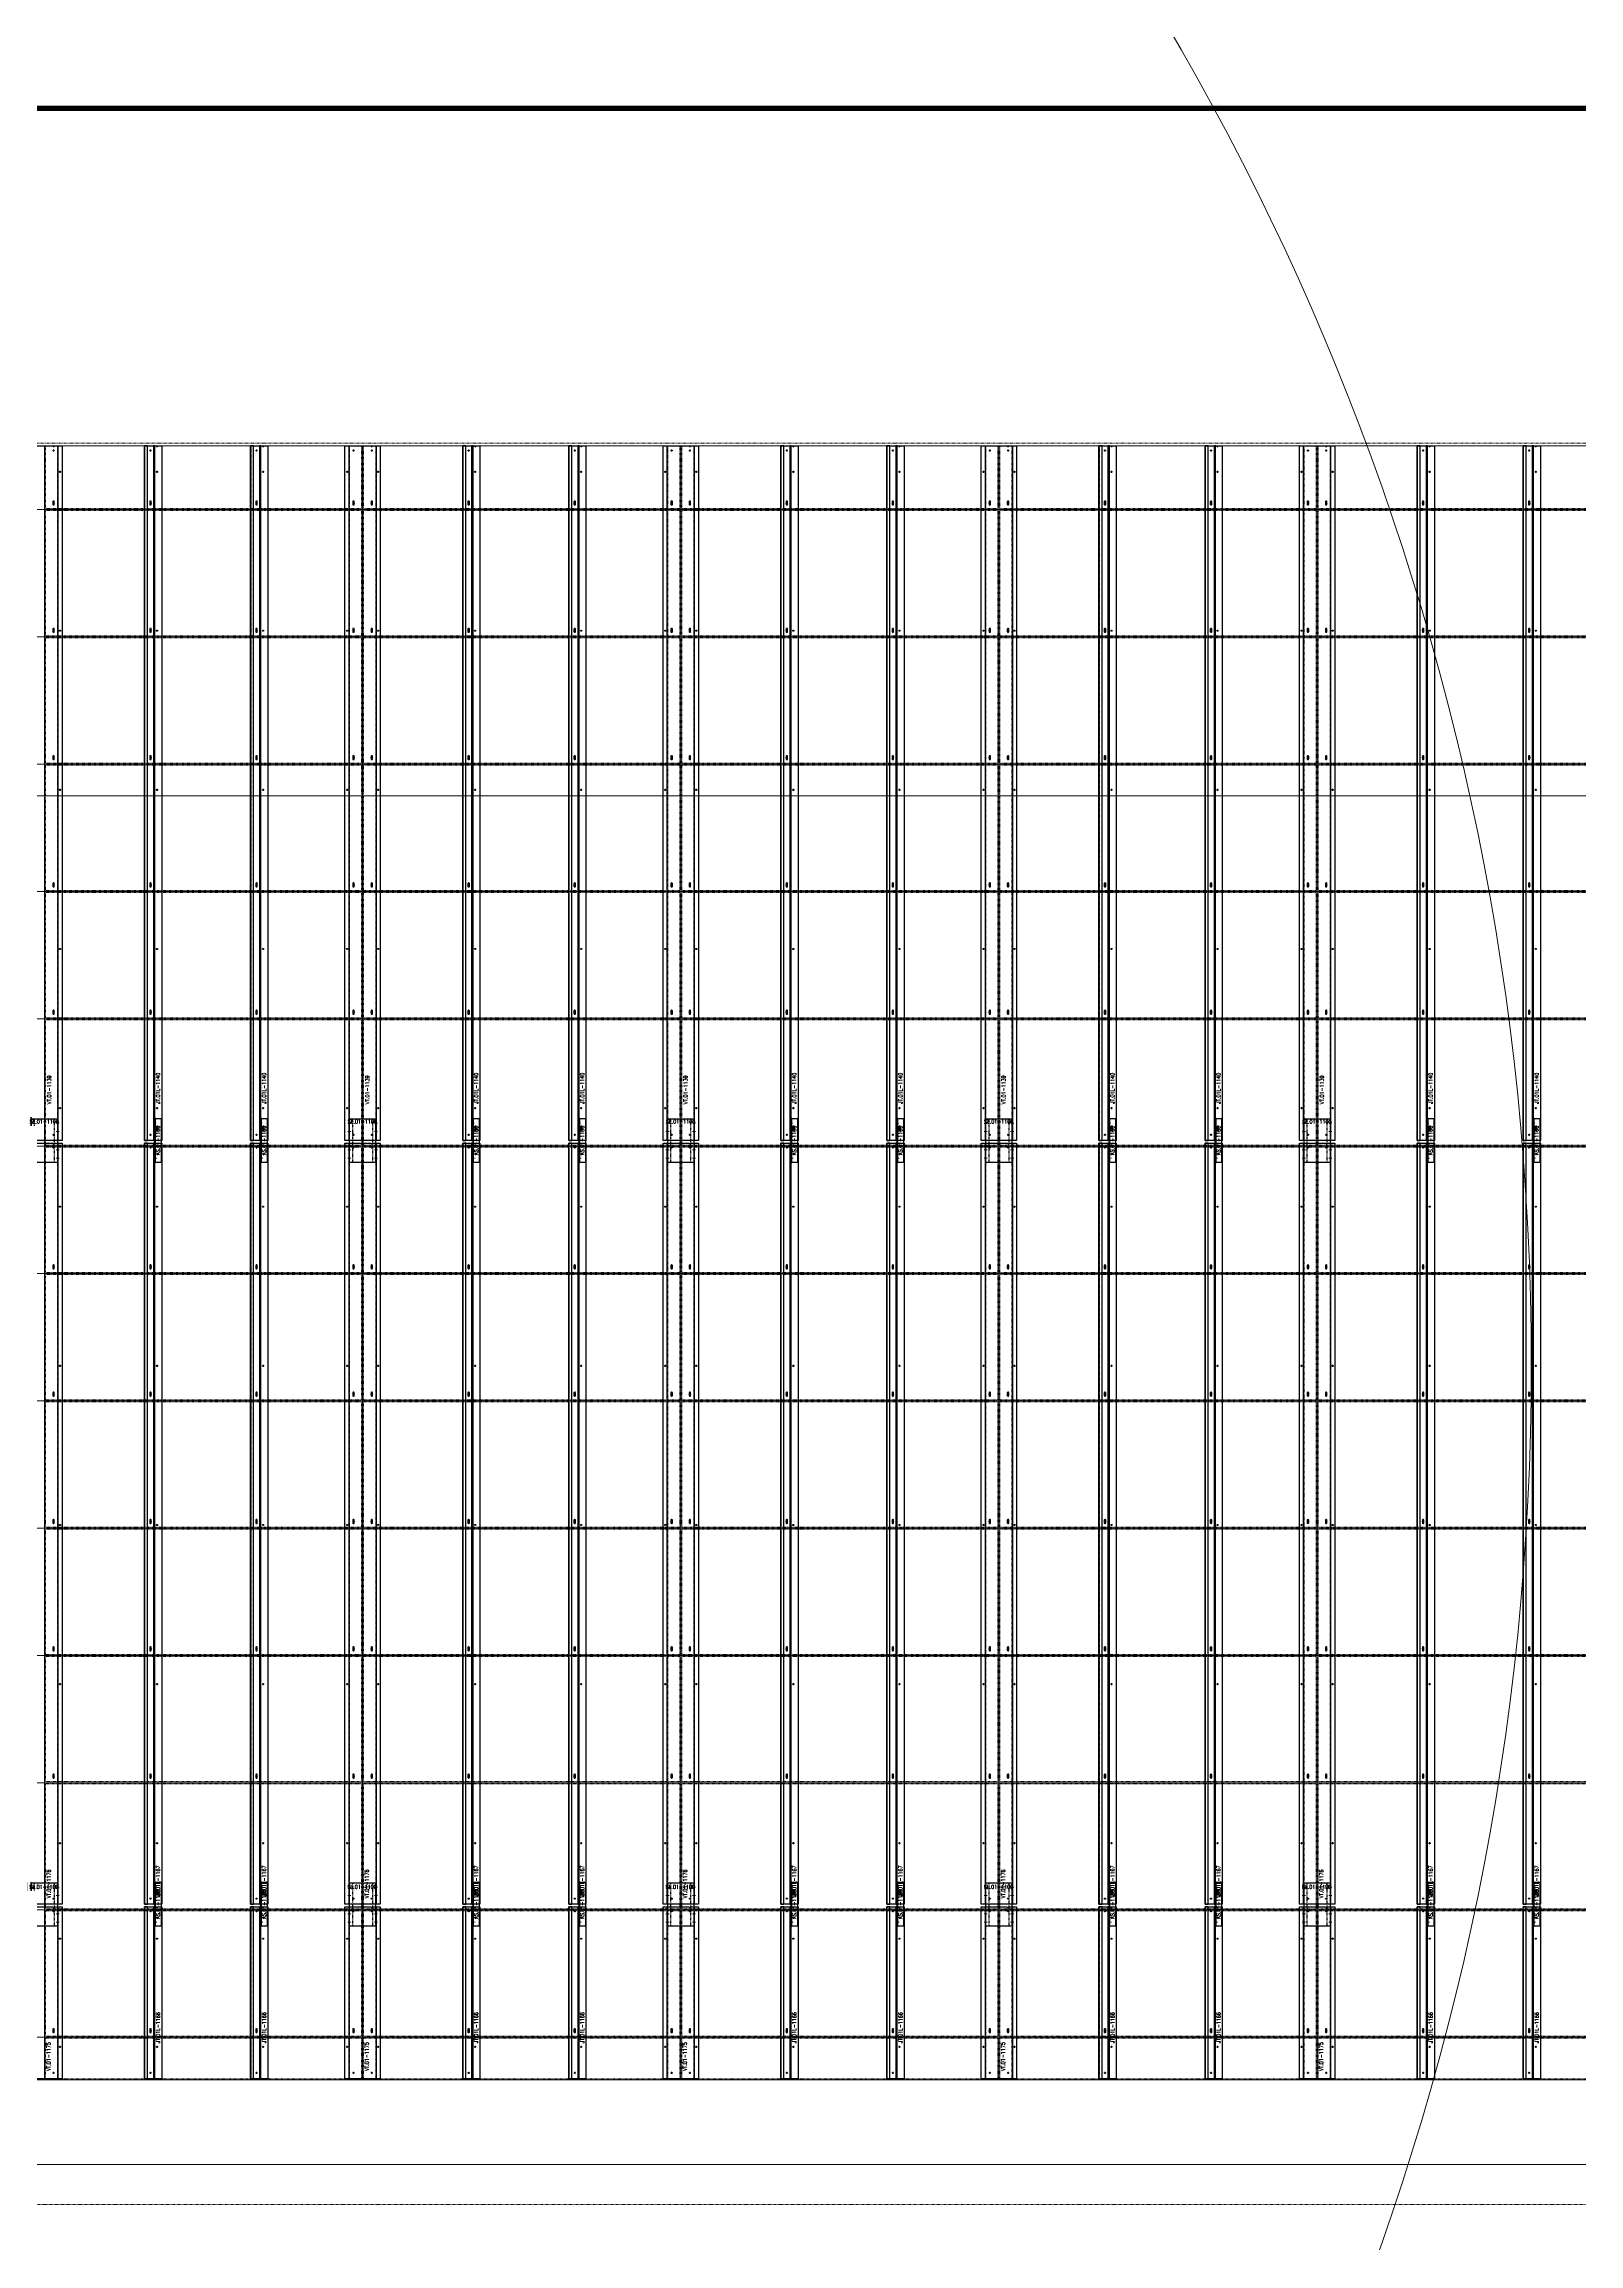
# Model space of a CAD drawing. Header units: inches. Extents: x 841 to 14369, y -4386 to -3225.
# Drawn here: x 6230.4 to 6519.9, y -4053.7 to -3639 of the extents above; entities that cross this region are included whole.
import ezdxf
from ezdxf.xclip import XClip

# ---------------------------------------------------------------- set-up
doc = ezdxf.new("R2010")
doc.units = ezdxf.units.IN
doc.header["$MEASUREMENT"] = 0
doc.header["$XCLIPFRAME"] = 0
for name, pattern in [('INC-200$0$NBK_Hidden', [0.125, 0.083333, -0.041667]), ('NBK_Center', [0.541667, 0.333333, -0.0625, 0.083333, -0.0625]), ('NBK_Center2', [0.270833, 0.166667, -0.03125, 0.041667, -0.03125]), ('NBK_CenterX2', [1.083333, 0.666667, -0.125, 0.166667, -0.125]), ('NBK_Hidden', [0.125, 0.083333, -0.041667]), ('NBK_Hidden2', [0.0625, 0.041667, -0.020833])]:
    doc.linetypes.add(name, pattern=pattern)
doc.layers.get('Defpoints').update_dxf_attribs({"color": 250, "lineweight": 0})
for name, color, linetype, lineweight in [('!Bracket', 11, 'Continuous', 25), ('!Clip - bent', 20, 'Continuous', 25), ('!Dimension', 50, 'Continuous', 5), ('!Extrusion', 140, 'Continuous', 25), ('!Gridline', 112, 'NBK_CenterX2', 5), ('!Linetype_Center', 220, 'NBK_Center', 9), ('!Linetype_Center2', 222, 'NBK_Center2', 9), ('!Linetype_Hidden', 210, 'NBK_Hidden', 9), ('!Misc2', 252, 'NBK_Hidden2', 5), ('INC-200$0$!Linetype_Hidden', 210, 'INC-200$0$NBK_Hidden', 9)]:
    doc.layers.add(name, color=color, linetype=linetype, lineweight=lineweight)
doc.styles.add('Romans', font='romans.shx', dxfattribs={"width": 0.8})

# ---------------------------------------------------------------- blocks, each defined once
blk = doc.blocks.new('A$C5F5E0350')
for p, q in [((370.98, 0), (-1596.96, 0)), ((-1596.96, -258), (370.98, -258))]:
    blk.add_line(p, q)
blk = doc.blocks.new('A$C5F5E04A0')
at = {"layer": '!Linetype_Center2', "linetype": 'Continuous'}
for p, q in [((-204.25, 324), (-1129.74, 324)), ((-571, 16), (-571, 324)), ((-511, 16), (-511, 324)), ((-451, 16), (-451, 324)), ((-391, 16), (-391, 324)), ((-331, 16), (-331, 324)), ((-1129.74, 312), (-204.25, 312)), ((-1129.74, 288), (-204.25, 288)), ((-1129.74, 264), (-204.25, 264)), ((-1129.74, 240), (-204.25, 240)), ((-1129.74, 216), (-204.25, 216)), ((-1129.74, 192), (-204.25, 192)), ((-1129.74, 168), (-204.25, 168)), ((-1129.74, 144), (-204.25, 144)), ((-1129.74, 120), (-204.25, 120)), ((-1129.74, 96), (-204.25, 96)), ((-1129.74, 72), (-204.25, 72)), ((-1129.74, 48), (-204.25, 48)), ((-1129.74, 24), (-204.25, 24)), ((-1129.74, 16), (-204.25, 16))]:
    blk.add_line(p, q, dxfattribs=at)
at = {"layer": 'INC-200$0$!Linetype_Hidden'}
for points in [[(-570.81, 324), (-511.19, 324), (-511.19, 312.19), (-570.81, 312.19)], [(-451.19, 324), (-510.81, 324), (-510.81, 312.19), (-451.19, 312.19)], [(-450.81, 324), (-391.19, 324), (-391.19, 312.19), (-450.81, 312.19)], [(-331.19, 324), (-390.81, 324), (-390.81, 312.19), (-331.19, 312.19)], [(-330.81, 324), (-271.19, 324), (-271.19, 312.19), (-330.81, 312.19)], [(-570.81, 288.19), (-511.19, 288.19), (-511.19, 311.81), (-570.81, 311.81)], [(-451.19, 288.19), (-510.81, 288.19), (-510.81, 311.81), (-451.19, 311.81)], [(-450.81, 288.19), (-391.19, 288.19), (-391.19, 311.81), (-450.81, 311.81)], [(-331.19, 288.19), (-390.81, 288.19), (-390.81, 311.81), (-331.19, 311.81)], [(-330.81, 288.19), (-271.19, 288.19), (-271.19, 311.81), (-330.81, 311.81)], [(-570.81, 287.81), (-511.19, 287.81), (-511.19, 264.19), (-570.81, 264.19)], [(-451.19, 287.81), (-510.81, 287.81), (-510.81, 264.19), (-451.19, 264.19)], [(-450.81, 287.81), (-391.19, 287.81), (-391.19, 264.19), (-450.81, 264.19)], [(-331.19, 287.81), (-390.81, 287.81), (-390.81, 264.19), (-331.19, 264.19)], [(-330.81, 287.81), (-271.19, 287.81), (-271.19, 264.19), (-330.81, 264.19)], [(-570.81, 240.19), (-511.19, 240.19), (-511.19, 263.81), (-570.81, 263.81)], [(-451.19, 240.19), (-510.81, 240.19), (-510.81, 263.81), (-451.19, 263.81)], [(-450.81, 240.19), (-391.19, 240.19), (-391.19, 263.81), (-450.81, 263.81)], [(-331.19, 240.19), (-390.81, 240.19), (-390.81, 263.81), (-331.19, 263.81)], [(-330.81, 240.19), (-271.19, 240.19), (-271.19, 263.81), (-330.81, 263.81)], [(-570.81, 239.81), (-511.19, 239.81), (-511.19, 216.19), (-570.81, 216.19)], [(-451.19, 239.81), (-510.81, 239.81), (-510.81, 216.19), (-451.19, 216.19)], [(-450.81, 239.81), (-391.19, 239.81), (-391.19, 216.19), (-450.81, 216.19)], [(-331.19, 239.81), (-390.81, 239.81), (-390.81, 216.19), (-331.19, 216.19)], [(-330.81, 239.81), (-271.19, 239.81), (-271.19, 216.19), (-330.81, 216.19)], [(-570.81, 192.19), (-511.19, 192.19), (-511.19, 215.81), (-570.81, 215.81)], [(-451.19, 192.19), (-510.81, 192.19), (-510.81, 215.81), (-451.19, 215.81)], [(-450.81, 192.19), (-391.19, 192.19), (-391.19, 215.81), (-450.81, 215.81)], [(-331.19, 192.19), (-390.81, 192.19), (-390.81, 215.81), (-331.19, 215.81)], [(-330.81, 192.19), (-271.19, 192.19), (-271.19, 215.81), (-330.81, 215.81)], [(-570.81, 191.81), (-511.19, 191.81), (-511.19, 168.19), (-570.81, 168.19)], [(-451.19, 191.81), (-510.81, 191.81), (-510.81, 168.19), (-451.19, 168.19)], [(-450.81, 191.81), (-391.19, 191.81), (-391.19, 168.19), (-450.81, 168.19)], [(-331.19, 191.81), (-390.81, 191.81), (-390.81, 168.19), (-331.19, 168.19)], [(-330.81, 191.81), (-271.19, 191.81), (-271.19, 168.19), (-330.81, 168.19)], [(-570.81, 144.19), (-511.19, 144.19), (-511.19, 167.81), (-570.81, 167.81)], [(-451.19, 144.19), (-510.81, 144.19), (-510.81, 167.81), (-451.19, 167.81)], [(-450.81, 144.19), (-391.19, 144.19), (-391.19, 167.81), (-450.81, 167.81)], [(-331.19, 144.19), (-390.81, 144.19), (-390.81, 167.81), (-331.19, 167.81)], [(-330.81, 144.19), (-271.19, 144.19), (-271.19, 167.81), (-330.81, 167.81)], [(-570.81, 143.81), (-511.19, 143.81), (-511.19, 120.19), (-570.81, 120.19)], [(-451.19, 143.81), (-510.81, 143.81), (-510.81, 120.19), (-451.19, 120.19)], [(-450.81, 143.81), (-391.19, 143.81), (-391.19, 120.19), (-450.81, 120.19)], [(-331.19, 143.81), (-390.81, 143.81), (-390.81, 120.19), (-331.19, 120.19)], [(-330.81, 143.81), (-271.19, 143.81), (-271.19, 120.19), (-330.81, 120.19)], [(-570.81, 96.19), (-511.19, 96.19), (-511.19, 119.81), (-570.81, 119.81)], [(-451.19, 96.19), (-510.81, 96.19), (-510.81, 119.81), (-451.19, 119.81)], [(-450.81, 96.19), (-391.19, 96.19), (-391.19, 119.81), (-450.81, 119.81)], [(-331.19, 96.19), (-390.81, 96.19), (-390.81, 119.81), (-331.19, 119.81)], [(-330.81, 96.19), (-271.19, 96.19), (-271.19, 119.81), (-330.81, 119.81)], [(-570.81, 95.81), (-511.19, 95.81), (-511.19, 72.19), (-570.81, 72.19)], [(-451.19, 95.81), (-510.81, 95.81), (-510.81, 72.19), (-451.19, 72.19)], [(-450.81, 95.81), (-391.19, 95.81), (-391.19, 72.19), (-450.81, 72.19)], [(-331.19, 95.81), (-390.81, 95.81), (-390.81, 72.19), (-331.19, 72.19)], [(-330.81, 95.81), (-271.19, 95.81), (-271.19, 72.19), (-330.81, 72.19)], [(-570.81, 71.81), (-511.19, 71.81), (-511.19, 48.19), (-570.81, 48.19)], [(-451.19, 71.81), (-510.81, 71.81), (-510.81, 48.19), (-451.19, 48.19)], [(-450.81, 71.81), (-391.19, 71.81), (-391.19, 48.19), (-450.81, 48.19)], [(-331.19, 71.81), (-390.81, 71.81), (-390.81, 48.19), (-331.19, 48.19)], [(-330.81, 71.81), (-271.19, 71.81), (-271.19, 48.19), (-330.81, 48.19)], [(-570.81, 47.81), (-511.19, 47.81), (-511.19, 24.19), (-570.81, 24.19)], [(-451.19, 47.81), (-510.81, 47.81), (-510.81, 24.19), (-451.19, 24.19)], [(-450.81, 47.81), (-391.19, 47.81), (-391.19, 24.19), (-450.81, 24.19)], [(-331.19, 47.81), (-390.81, 47.81), (-390.81, 24.19), (-331.19, 24.19)], [(-330.81, 47.81), (-271.19, 47.81), (-271.19, 24.19), (-330.81, 24.19)], [(-570.81, 23.81), (-511.19, 23.81), (-511.19, 16.19), (-570.81, 16.19)], [(-451.19, 23.81), (-510.81, 23.81), (-510.81, 16.19), (-451.19, 16.19)], [(-450.81, 23.81), (-391.19, 23.81), (-391.19, 16.19), (-450.81, 16.19)], [(-331.19, 23.81), (-390.81, 23.81), (-390.81, 16.19), (-331.19, 16.19)], [(-330.81, 23.81), (-271.19, 23.81), (-271.19, 16.19), (-330.81, 16.19)]]:
    blk.add_lwpolyline(points, close=True, dxfattribs=at)
blk = doc.blocks.new('A$C5F5E0AF2')
blk.add_line((16.75, 66.5), (-1129.74, 66.5))
for points in [[(-1326.09, -242), (16.75, -242), (16.75, -258), (-1326.09, -258)], [(-1355.85, -265.5), (39.22, -265.5), (39.22, -258), (-1355.85, -258)]]:
    blk.add_lwpolyline(points, close=True)
blk = doc.blocks.new('A$C5F5F6268')
at = {"layer": '!Linetype_Hidden'}
blk.add_blockref('A$C5F5E0AF2', (0, 0), dxfattribs=at)
at = {"color": 1}
blk.add_blockref('A$C5F5E04A0', (0, -258), dxfattribs=at)
blk = doc.blocks.new('GRID_ELEV EAST_E')
at = {"layer": '!Gridline'}
for p, q in [((-6.0487, 8.4812), (9.732, 8.4812)), ((-6.0487, 7.0113), (11.0095, 7.0113)), ((-6.0487, 6.6753), (11.0095, 6.6753))]:
    blk.add_line(p, q, dxfattribs=at)
blk = doc.blocks.new('TAP HOLE_5mm')
at = {"layer": '!Linetype_Center2'}
for points in [[(-0.18, 0), (0.18, 0)], [(0, 0.18), (0, -0.18)]]:
    blk.add_lwpolyline(points, dxfattribs=at)
blk.add_circle((0, 0), 0.101)
blk = doc.blocks.new('SECTION CLEAR HOLE 1')
at = {"layer": '!Linetype_Center2'}
blk.add_line((-0.33, 0, 0), (0.26, 0, 0), dxfattribs=at)
at = {"layer": '!Misc2'}
blk.add_lwpolyline([(-0.12, 0.1), (0, 0.1), (0, -0.1), (-0.12, -0.1)], close=True, dxfattribs=at)
blk = doc.blocks.new('SLOTTED SECTION1')
at = {"layer": '!Linetype_Center2'}
blk.add_lwpolyline([(-0.24, 0), (0.12, 0)], dxfattribs=at)
at = {"layer": '!Misc2'}
blk.add_lwpolyline([(-0.12, 0.47), (0, 0.47), (0, -0.47), (-0.12, -0.47)], close=True, dxfattribs=at)
blk = doc.blocks.new('SLOTTED HOLE 1')
at = {"layer": '!Linetype_Center'}
for p, q in [((0, 0.55), (0, -0.55)), ((-0.22, 0), (0.22, 0))]:
    blk.add_line(p, q, dxfattribs=at)
at = {"color": 0}
blk.add_lwpolyline([(-0.14, 0.33), (-0.14, -0.33, 0.414214), (0, -0.47, 0.414214), (0.14, -0.33), (0.14, 0.33, 0.414214), (0, 0.47, 0.414214)], format="xyb", close=True, dxfattribs=at)
blk = doc.blocks.new('AS.01-1100')
at = {"layer": '!Bracket'}
for points in [[(-1.3, 4.65), (-0.12, 4.65), (-0.12, -3.67), (-1.3, -3.67)], [(-1.3, -3.67), (-1.18, -3.67), (-1.18, 4.65), (-1.3, 4.65)]]:
    blk.add_lwpolyline(points, close=True, dxfattribs=at)
at = {"layer": '!Dimension'}
for name, p in [('SLOTTED SECTION1', (-1.18, 3.73)), ('SLOTTED SECTION1', (-1.18, 2.15)), ('SECTION CLEAR HOLE 1', (-1.18, -1.3)), ('SECTION CLEAR HOLE 1', (-1.18, -2.88))]:
    blk.add_blockref(name, p, dxfattribs=at)
at = {"layer": '!Extrusion', "linetype": 'NBK_Hidden'}
blk.add_blockref('SLOTTED HOLE 1', (-0.83, 2.75), dxfattribs=at)
at = {"layer": '!Extrusion', "rotation": 360}
blk.add_blockref('TAP HOLE_5mm', (-0.83, -2.09), dxfattribs=at)
at = {"layer": 'Defpoints', "color": 30, "insert": (-0.71, 0.49), "char_height": 0.75, "width": 1.65, "attachment_point": 5, "rotation": 90, "style": 'Romans'}
blk.add_mtext('AS.01-1100', dxfattribs=at)
blk = doc.blocks.new('WEEP HOLE')
at = {"layer": '!Linetype_Center'}
for p, q in [((-0.22, 0.37), (0.22, 0.37)), ((0, 0.83), (0, -0.08))]:
    blk.add_line(p, q, dxfattribs=at)
at = {"color": 0}
blk.add_lwpolyline([(-0.14, 0.61), (-0.14, 0.14, 0.414214), (0, 0, 0.414214), (0.14, 0.14), (0.14, 0.61, 0.414214), (0, 0.75, 0.414214)], format="xyb", close=True, dxfattribs=at)
blk = doc.blocks.new('JT.01L-1167')
at = {"layer": '!Extrusion'}
blk.add_lwpolyline([(3.25, 0), (0, 0), (0, 143.5), (2.22, 143.5, 1), (2.5, 143.5), (3.25, 143.5)], format="xyb", close=True, dxfattribs=at)
at = {"layer": '!Extrusion', "linetype": 'NBK_Hidden'}
for points in [[(0, 143.5), (0, 0), (0.08, 0), (0.08, 143.5)], [(1.87, 143.5), (1.87, 0), (1.95, 0), (1.95, 143.5)]]:
    blk.add_lwpolyline(points, close=True, dxfattribs=at)
at = {"layer": '!Extrusion'}
for points in [[(0, 143.5), (0, 0), (0.57, 0), (0.57, 143.5)], [(1.69, 143.5), (1.69, 0), (1.95, 0), (1.95, 143.5)]]:
    blk.add_lwpolyline(points, close=True, dxfattribs=at)
at = {"layer": '!Dimension'}
blk.add_blockref('AS.01-1100', (3.25, 143.5), dxfattribs=at)
at = {"layer": '!Extrusion', "rotation": 360}
for p in [(1.13, 142.67), (2.36, 131.5), (2.36, 101.5), (2.36, 71.5), (2.36, 41.5), (2.36, 11.5), (1.13, 1.06)]:
    blk.add_blockref('TAP HOLE_5mm', p, dxfattribs=at)
at = {"layer": '!Extrusion'}
for p in [(1.13, 119.78), (1.13, 95.78), (1.13, 71.78), (1.13, 47.78), (1.13, 23.78)]:
    blk.add_blockref('WEEP HOLE', p, dxfattribs=at)
at = {"layer": 'Defpoints', "color": 2, "insert": (2.54, 4.4), "char_height": 0.75, "width": 1.65, "attachment_point": 5, "rotation": 90, "style": 'Romans'}
blk.add_mtext('JT.01L-1167', dxfattribs=at)
blk = doc.blocks.new('JT.01L-1166')
at = {"layer": '!Extrusion'}
blk.add_lwpolyline([(3.25, 0), (0, 0), (0, 32.4), (2.22, 32.4, 1), (2.5, 32.4), (3.25, 32.4)], format="xyb", close=True, dxfattribs=at)
at = {"layer": '!Extrusion', "linetype": 'NBK_Hidden'}
for points in [[(0, 32.4), (0, 0), (0.08, 0), (0.08, 32.4)], [(1.87, 32.4), (1.87, 0), (1.95, 0), (1.95, 32.4)]]:
    blk.add_lwpolyline(points, close=True, dxfattribs=at)
at = {"layer": '!Extrusion'}
for points in [[(0, 32.4), (0, 0), (0.57, 0), (0.57, 32.4)], [(1.69, 32.4), (1.69, 0), (1.95, 0), (1.95, 32.4)]]:
    blk.add_lwpolyline(points, close=True, dxfattribs=at)
at = {"layer": '!Dimension'}
blk.add_blockref('AS.01-1100', (3.25, 32.4), dxfattribs=at)
at = {"layer": '!Extrusion', "rotation": 360}
for p in [(1.13, 31.57), (2.36, 26.4), (2.36, 6), (1.13, 1.09)]:
    blk.add_blockref('TAP HOLE_5mm', p, dxfattribs=at)
at = {"layer": '!Extrusion'}
blk.add_blockref('WEEP HOLE', (1.13, 8.68), dxfattribs=at)
at = {"layer": 'Defpoints', "color": 2, "insert": (2.54, 9.62), "char_height": 0.75, "width": 1.65, "attachment_point": 5, "rotation": 90, "style": 'Romans'}
blk.add_mtext('JT.01L-1166', dxfattribs=at)
blk = doc.blocks.new('CLEAR SECTION HOLE')
at = {"layer": '!Linetype_Center2'}
blk.add_line((-0.33, 0), (0.26, 0), dxfattribs=at)
at = {"layer": '!Misc2'}
blk.add_lwpolyline([(-0.08, 0.1), (0, 0.1), (0, -0.1), (-0.08, -0.1)], close=True, dxfattribs=at)
blk = doc.blocks.new('SLOTTED SECTION HOLE')
at = {"layer": '!Linetype_Center2'}
blk.add_line((-0.33, 0), (0.26, 0), dxfattribs=at)
at = {"layer": '!Misc2'}
blk.add_lwpolyline([(-0.08, 0.47), (0, 0.47), (0, -0.47), (-0.08, -0.47)], close=True, dxfattribs=at)
blk = doc.blocks.new('VT.01-1176')
at = {"layer": '!Extrusion'}
blk.add_lwpolyline([(-2.45, 148.03), (2.45, 148.03), (2.45, 139.83), (-2.45, 139.83)], close=True, dxfattribs=at)
at = {"layer": '!Extrusion', "linetype": 'NBK_Hidden2'}
blk.add_lwpolyline([(-1.86, 148.03), (1.86, 148.03), (1.86, 139.83), (-1.86, 139.83)], close=True, dxfattribs=at)
at = {"layer": '!Extrusion'}
blk.add_lwpolyline([(3.33, 0), (-3.33, 0), (-3.33, 143.5), (1.58, 143.5, 1), (1.86, 143.5), (3.33, 143.5)], format="xyb", close=True, dxfattribs=at)
blk.add_lwpolyline([(1.86, 143.5), (2.54, 143.5), (2.54, 0), (-2.54, 0), (-2.54, 143.5), (1.58, 143.5)], dxfattribs=at)
at = {"layer": '!Extrusion', "linetype": 'NBK_Hidden'}
blk.add_lwpolyline([(1.86, 143.5), (2.46, 143.5), (2.46, 0), (-2.46, 0), (-2.46, 143.5), (1.58, 143.5)], dxfattribs=at)
at = {"layer": '!Dimension', "rotation": 360}
for name, p in [('CLEAR SECTION HOLE', (-2.46, 142.21)), ('CLEAR SECTION HOLE', (2.54, 142.21)), ('CLEAR SECTION HOLE', (-2.46, 140.63)), ('CLEAR SECTION HOLE', (2.54, 140.63)), ('SLOTTED SECTION HOLE', (-2.46, 3.23)), ('SLOTTED SECTION HOLE', (-2.46, 1.65)), ('SLOTTED SECTION HOLE', (2.54, 3.23)), ('SLOTTED SECTION HOLE', (2.54, 1.65))]:
    blk.add_blockref(name, p, dxfattribs=at)
at = {"layer": '!Extrusion', "rotation": 360}
for name, p in [('TAP HOLE_5mm', (-1.72, 142.67)), ('TAP HOLE_5mm', (1.72, 142.67)), ('TAP HOLE_5mm', (-2.93, 131.5)), ('TAP HOLE_5mm', (2.93, 131.5)), ('WEEP HOLE', (-1.72, 119.78)), ('WEEP HOLE', (1.72, 119.78)), ('TAP HOLE_5mm', (-2.93, 101.5)), ('TAP HOLE_5mm', (2.93, 101.5)), ('WEEP HOLE', (-1.72, 95.78)), ('WEEP HOLE', (1.72, 95.78)), ('TAP HOLE_5mm', (-2.93, 71.5)), ('WEEP HOLE', (-1.72, 71.78)), ('WEEP HOLE', (1.72, 71.78)), ('TAP HOLE_5mm', (2.93, 71.5)), ('WEEP HOLE', (-1.72, 47.78)), ('WEEP HOLE', (1.72, 47.78)), ('TAP HOLE_5mm', (-2.93, 41.5)), ('TAP HOLE_5mm', (2.93, 41.5)), ('WEEP HOLE', (-1.72, 23.78)), ('WEEP HOLE', (1.72, 23.78)), ('TAP HOLE_5mm', (-2.93, 11.5)), ('TAP HOLE_5mm', (2.93, 11.5)), ('TAP HOLE_5mm', (-1.72, 1.06)), ('TAP HOLE_5mm', (1.72, 1.06))]:
    blk.add_blockref(name, p, dxfattribs=at)
at = {"layer": 'Defpoints', "color": 30, "insert": (-0.03, 147.53), "char_height": 0.75, "width": 1.65, "attachment_point": 5, "style": 'Romans'}
blk.add_mtext('SL.01-1100', dxfattribs=at)
at = {"layer": 'Defpoints', "color": 1, "insert": (0.8, 3.84), "char_height": 0.75, "width": 1.65, "attachment_point": 5, "rotation": 90, "style": 'Romans'}
blk.add_mtext('VT.01-1176', dxfattribs=at)
blk = doc.blocks.new('VT.01-1175')
at = {"layer": '!Extrusion'}
blk.add_lwpolyline([(-2.45, 36.93), (2.45, 36.93), (2.45, 28.73), (-2.45, 28.73)], close=True, dxfattribs=at)
at = {"layer": '!Extrusion', "linetype": 'NBK_Hidden2'}
blk.add_lwpolyline([(-1.86, 36.93), (1.86, 36.93), (1.86, 28.73), (-1.86, 28.73)], close=True, dxfattribs=at)
at = {"layer": '!Extrusion'}
blk.add_lwpolyline([(3.33, 0), (-3.33, 0), (-3.33, 32.4), (1.58, 32.4, 1), (1.86, 32.4), (3.33, 32.4)], format="xyb", close=True, dxfattribs=at)
blk.add_lwpolyline([(1.86, 32.4), (2.54, 32.4), (2.54, 0), (-2.54, 0), (-2.54, 32.4), (1.58, 32.4)], dxfattribs=at)
at = {"layer": '!Extrusion', "linetype": 'NBK_Hidden'}
blk.add_lwpolyline([(1.86, 32.4), (2.46, 32.4), (2.46, 0), (-2.46, 0), (-2.46, 32.4), (1.58, 32.4)], dxfattribs=at)
at = {"layer": '!Dimension', "rotation": 360}
for p in [(-2.46, 31.1), (-2.46, 29.52), (2.54, 31.1), (2.54, 29.52)]:
    blk.add_blockref('CLEAR SECTION HOLE', p, dxfattribs=at)
at = {"layer": '!Extrusion'}
for name, p in [('TAP HOLE_5mm', (-1.72, 31.57)), ('TAP HOLE_5mm', (1.72, 31.57)), ('TAP HOLE_5mm', (-2.93, 26.4)), ('TAP HOLE_5mm', (2.93, 26.4)), ('WEEP HOLE', (-1.72, 8.68)), ('WEEP HOLE', (1.72, 8.68)), ('TAP HOLE_5mm', (-2.93, 6)), ('TAP HOLE_5mm', (2.93, 6)), ('TAP HOLE_5mm', (-1.72, 1.09)), ('TAP HOLE_5mm', (1.72, 1.09))]:
    blk.add_blockref(name, p, dxfattribs=at)
at = {"layer": 'Defpoints', "color": 30, "insert": (-0.07, 36.17), "char_height": 0.75, "width": 1.65, "attachment_point": 5, "style": 'Romans'}
blk.add_mtext('SL.01-1100', dxfattribs=at)
at = {"layer": 'Defpoints', "color": 1, "insert": (0.77, 4.18), "char_height": 0.75, "width": 1.65, "attachment_point": 5, "rotation": 90, "style": 'Romans'}
blk.add_mtext('VT.01-1175', dxfattribs=at)
blk = doc.blocks.new('JT.01L-1140')
at = {"layer": '!Extrusion'}
for points in [[(-2.68, 0), (-2.68, 130.92), (-3.25, 130.92), (-3.25, 0)], [(-1.3, 0), (-1.3, 130.92), (-1.56, 130.92), (-1.56, 0)]]:
    blk.add_lwpolyline(points, close=True, dxfattribs=at)
blk.add_lwpolyline([(-3.25, 0), (-3.25, 130.92), (-1.02, 130.92, 1), (-0.75, 130.92), (0, 130.92), (0, 0)], format="xyb", close=True, dxfattribs=at)
at = {"layer": '!Extrusion', "linetype": 'NBK_Hidden'}
for points in [[(-3.17, 0), (-3.17, 130.92), (-3.25, 130.92), (-3.25, 0)], [(-1.3, 0), (-1.3, 130.92), (-1.38, 130.92), (-1.38, 0)]]:
    blk.add_lwpolyline(points, close=True, dxfattribs=at)
at = {"layer": '!Extrusion', "rotation": 360}
for p in [(-2.12, 130.04), (-0.89, 126.03), (-0.89, 96.08), (-0.89, 66.08), (-0.89, 36.08), (-0.89, 6.08), (-2.12, 1.06)]:
    blk.add_blockref('TAP HOLE_5mm', p, dxfattribs=at)
at = {"layer": '!Extrusion'}
for p in [(-2.12, 119.78), (-2.12, 95.78), (-2.12, 71.78), (-2.12, 47.78), (-2.12, 23.78)]:
    blk.add_blockref('WEEP HOLE', p, dxfattribs=at)
at = {"layer": 'Defpoints', "color": 2, "insert": (-0.71, 9.82), "char_height": 0.75, "width": 1.65, "attachment_point": 5, "rotation": 90, "style": 'Romans'}
blk.add_mtext('JT.01L-1140', dxfattribs=at)
blk = doc.blocks.new('VT.01-1139-')
at = {"layer": '!Extrusion'}
blk.add_lwpolyline([(3.33, 0), (-3.33, 0), (-3.33, 130.92), (1.58, 130.92, 1), (1.86, 130.92), (3.33, 130.92)], format="xyb", close=True, dxfattribs=at)
blk.add_lwpolyline([(1.86, 130.92), (2.54, 130.92), (2.54, 0), (-2.54, 0), (-2.54, 130.92), (1.58, 130.92)], dxfattribs=at)
at = {"layer": '!Extrusion', "linetype": 'NBK_Hidden'}
blk.add_lwpolyline([(1.86, 130.92), (2.46, 130.92), (2.46, 0), (-2.46, 0), (-2.46, 130.92), (1.58, 130.92)], dxfattribs=at)
at = {"layer": '!Dimension', "rotation": 360}
for p in [(-2.46, 3.23), (-2.46, 1.65), (2.54, 3.23), (2.54, 1.65)]:
    blk.add_blockref('SLOTTED SECTION HOLE', p, dxfattribs=at)
at = {"layer": '!Extrusion', "rotation": 360}
for name, p in [('TAP HOLE_5mm', (-1.72, 130.04)), ('TAP HOLE_5mm', (1.72, 130.04)), ('TAP HOLE_5mm', (-2.93, 126.03)), ('TAP HOLE_5mm', (2.93, 126.03)), ('WEEP HOLE', (-1.72, 119.78)), ('WEEP HOLE', (1.72, 119.78)), ('TAP HOLE_5mm', (-2.93, 96.08)), ('WEEP HOLE', (-1.72, 95.78)), ('WEEP HOLE', (1.72, 95.78)), ('TAP HOLE_5mm', (2.93, 96.08)), ('WEEP HOLE', (-1.72, 71.78)), ('WEEP HOLE', (1.72, 71.78)), ('TAP HOLE_5mm', (-2.93, 66.08)), ('TAP HOLE_5mm', (2.93, 66.08)), ('WEEP HOLE', (-1.72, 47.78)), ('WEEP HOLE', (1.72, 47.78)), ('TAP HOLE_5mm', (-2.93, 36.08)), ('TAP HOLE_5mm', (2.93, 36.08)), ('WEEP HOLE', (-1.72, 23.78)), ('WEEP HOLE', (1.72, 23.78)), ('TAP HOLE_5mm', (-2.93, 6.08)), ('TAP HOLE_5mm', (2.93, 6.08)), ('TAP HOLE_5mm', (-1.72, 1.06)), ('TAP HOLE_5mm', (1.72, 1.06))]:
    blk.add_blockref(name, p, dxfattribs=at)
at = {"layer": 'Defpoints', "color": 1, "insert": (0.89, 9.54), "char_height": 0.75, "width": 1.65, "attachment_point": 5, "rotation": 90, "style": 'Romans'}
blk.add_mtext('VT.01-1139', dxfattribs=at)
blk = doc.blocks.new('EAST PENTHOUSE TRACKS')
at = {"layer": '!Clip - bent', "color": 2, "rotation": 360}
for p in [(761.01, 193.08), (821.01, 193.08), (881.01, 193.08), (941.01, 193.08), (1001.01, 193.08)]:
    blk.add_blockref('VT.01-1139-', p, dxfattribs=at)
at = {"layer": '!Clip - bent', "color": 2}
for p in [(783.13, 193.08), (803.13, 193.08), (843.13, 193.08), (863.13, 193.08), (903.13, 193.08), (923.13, 193.08), (963.13, 193.08), (983.13, 193.08), (1023.13, 193.08), (1043.13, 193.08)]:
    blk.add_blockref('JT.01L-1140', p, dxfattribs=at)
at = {"color": 3}
for name, p in [('VT.01-1176', (761.01, 49.08)), ('JT.01L-1167', (779.88, 49.08)), ('JT.01L-1167', (799.88, 49.08)), ('VT.01-1176', (821.01, 49.08)), ('JT.01L-1167', (839.88, 49.08)), ('JT.01L-1167', (859.88, 49.08)), ('VT.01-1176', (881.01, 49.08)), ('JT.01L-1167', (899.88, 49.08)), ('JT.01L-1167', (919.88, 49.08)), ('VT.01-1176', (941.01, 49.08)), ('JT.01L-1167', (959.88, 49.08)), ('JT.01L-1167', (979.88, 49.08)), ('VT.01-1176', (1001.01, 49.08)), ('JT.01L-1167', (1019.88, 49.08)), ('JT.01L-1167', (1039.88, 49.08)), ('VT.01-1175', (761.01, 16.19)), ('JT.01L-1166', (779.88, 16.19)), ('JT.01L-1166', (799.88, 16.19)), ('VT.01-1175', (821.01, 16.19)), ('JT.01L-1166', (839.88, 16.19)), ('JT.01L-1166', (859.88, 16.19)), ('VT.01-1175', (881.01, 16.19)), ('JT.01L-1166', (899.88, 16.19)), ('JT.01L-1166', (919.88, 16.19)), ('VT.01-1175', (941.01, 16.19)), ('JT.01L-1166', (959.88, 16.19)), ('JT.01L-1166', (979.88, 16.19)), ('VT.01-1175', (1001.01, 16.19)), ('JT.01L-1166', (1019.88, 16.19)), ('JT.01L-1166', (1039.88, 16.19))]:
    blk.add_blockref(name, p, dxfattribs=at)

msp = doc.modelspace()

# ---------------------------------------------------------------- linework, layer by layer
at = {"layer": 'Defpoints', "color": 2, "const_width": 1}
msp.add_lwpolyline([(5267.32, -3651.07), (11124.33, -3651.07), (11124.33, -4190.12), (5267.32, -4190.12)], close=True, dxfattribs=at)
at = {"layer": 'Defpoints', "color": 2}
msp.add_circle((6012.98, -3887.96), 497.92, dxfattribs=at)

# ---------------------------------------------------------------- block references
ref = msp.add_blockref('GRID_ELEV EAST_E', (5464.64, -4992.32), dxfattribs=dict(xscale=142.857142857143, yscale=142.857142857143, zscale=142.857142857143))
XClip(ref).set_block_clipping_path([(-32.9321670538, 5.6154180436), (60.0743516113, 14.8345927078)])
at = {"color": 4}
msp.add_blockref('A$C5F5F6268', (6801.5, -3780.72), dxfattribs=at)
at = {"color": 144}
msp.add_blockref('EAST PENTHOUSE TRACKS', (5469.49, -4038.72), dxfattribs=at)
at = {"layer": 'Defpoints', "color": 1}
msp.add_blockref('A$C5F5E0350', (6801.5, -3780.72), dxfattribs=at)

doc.saveas('drawing.dxf')
